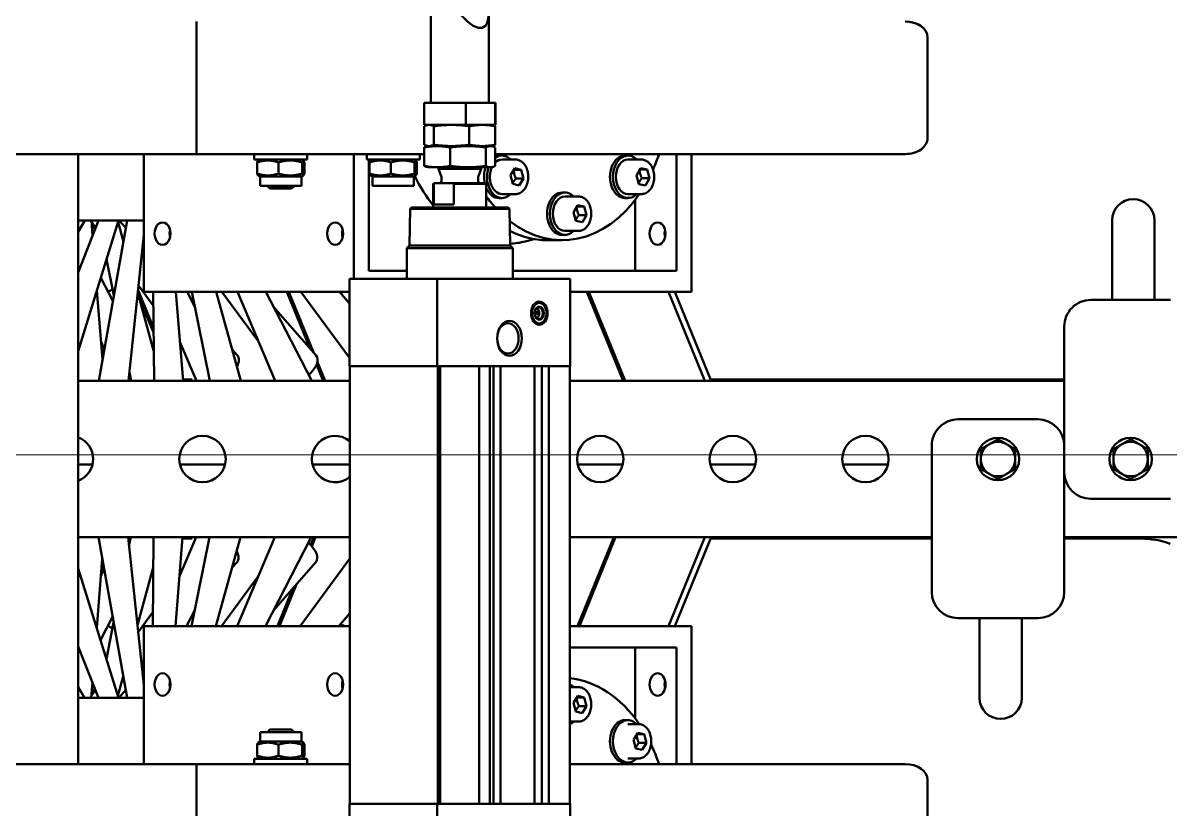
# Model space of a CAD drawing. Extents: x -3873 to 164127, y 7129 to 96529.
# Drawn here: x 46540.1 to 46972.7, y 64458.4 to 64754.8 of the extents above; entities that cross this region are included whole.
import ezdxf

# ---------------------------------------------------------------- set-up
doc = ezdxf.new("R2010")
doc.units = 0
doc.layers.add('LAYOUT Kromeka', color=1, linetype='CONTINUOUS', lineweight=5)
doc.layers.add('Visible (ISO)', color=7, linetype='CONTINUOUS', lineweight=50)

# ---------------------------------------------------------------- blocks, each defined once
blk = doc.blocks.new('KD45-Shackle washer')
at = {"layer": 'Visible (ISO)', "color": 0}
for p, q in [((6636.34, 5413), (6636.34, 5380)), ((6686.47, 5413), (6686.47, 5380)), ((6719.6, 5413), (6719.6, 5380)), ((6501.55, 5409), (6501.55, 5371)), ((6501.55, 5409), (6501.55, 5371)), ((6777.32, 5409), (6777.32, 5371)), ((6777.32, 5409), (6777.32, 5371)), ((6638.9, 5380), (6636.34, 5380)), ((6636.53, 5215), (6636.53, 5380)), ((6638.9, 5380), (6671.78, 5380)), ((6644.38, 5380), (6644.38, 5215)), ((6647.09, 5215), (6647.09, 5380)), ((6649.75, 5215), (6649.75, 5380)), ((6662.65, 5215), (6662.65, 5380)), ((6665.3, 5215), (6665.3, 5380)), ((6666.66, 5215), (6666.66, 5380)), ((6670.61, 5215), (6670.61, 5380)), ((6684.16, 5380), (6671.78, 5380)), ((6684.16, 5380), (6686.18, 5380)), ((6685.33, 5215), (6685.33, 5380)), ((6686.47, 5380), (6686.18, 5380)), ((6686.22, 5380), (6686.22, 5215)), ((6686.47, 5380), (6687.14, 5380)), ((6704.42, 5380), (6687.14, 5380)), ((6704.42, 5380), (6705.37, 5380)), ((6705.37, 5380), (6714.31, 5380)), ((6715.02, 5380), (6714.31, 5380)), ((6715.02, 5380), (6717.04, 5380)), ((6719.6, 5380), (6717.04, 5380)), ((6719.41, 5215), (6719.41, 5380)), ((6777.32, 5365), (6777.32, 5371)), ((6777.32, 5371), (6777.32, 5365)), ((6636.53, 5365), (6510.03, 5365)), ((6590.64, 5313), (6590.64, 5365)), ((6596.3, 5365), (6596.3, 5321)), ((6777.32, 5365), (6719.41, 5365)), ((6735.5, 5365), (6735.5, 5363)), ((6755.5, 5365), (6755.5, 5363)), ((6908.13, 5365), (6777.32, 5365)), ((6797.12, 5365), (6797.12, 5313)), ((6821.87, 5135), (6821.87, 5365)), ((6610.59, 5362.91), (6614.55, 5362.91)), ((6614.55, 5364.41), (6615.68, 5364.41)), ((6755.5, 5363), (6735.5, 5363)), ((6736.6, 5361.84), (6736.6, 5357.66)), ((6737.7, 5363), (6736.97, 5362.58)), ((6737.46, 5361.84), (6737.46, 5357.66)), ((6746.35, 5361.84), (6746.35, 5357.66)), ((6753.3, 5363), (6754.03, 5362.58)), ((6754.39, 5361.84), (6754.39, 5357.66)), ((6607.61, 5357.01), (6609.19, 5359.67)), ((6608.45, 5353.76), (6607.61, 5357.01)), ((6610.44, 5357.01), (6607.61, 5357.01)), ((6609.19, 5359.67), (6611.6, 5359.07)), ((6612.44, 5355.81), (6610.86, 5353.16)), ((6611.6, 5359.07), (6612.44, 5355.81)), ((6737.7, 5356.5), (6736.97, 5356.92)), ((6753.3, 5356.5), (6737.7, 5356.5)), ((6737.7, 5356.5), (6737.7, 5353)), ((6753.3, 5356.5), (6754.03, 5356.92)), ((6753.3, 5356.5), (6753.3, 5353)), ((6610.86, 5353.16), (6608.45, 5353.76)), ((6608.45, 5353.76), (6611.22, 5353.76)), ((6753.3, 5353), (6737.7, 5353)), ((6740.5, 5353), (6740.5, 5352.92)), ((6740.5, 5352.92), (6750.5, 5352.92)), ((6741.42, 5352), (6740.5, 5352.92)), ((6749.58, 5352), (6741.42, 5352)), ((6749.58, 5352), (6750.5, 5352.92)), ((6750.5, 5353), (6750.5, 5352.92)), ((6610.59, 5349.91), (6614.55, 5349.91)), ((6611.86, 5321), (6611.86, 5347.75)), ((6614.55, 5348.41), (6615.68, 5348.41)), ((6633.21, 5349), (6636.53, 5349)), ((6630.24, 5343.14), (6631.83, 5345.77)), ((6631.05, 5339.87), (6630.24, 5343.14)), ((6633.06, 5343.14), (6630.24, 5343.14)), ((6631.83, 5345.77), (6634.24, 5345.13)), ((6634.24, 5345.13), (6635.05, 5341.86)), ((6466, 5340), (6466, 5320)), ((6482, 5320), (6482, 5340)), ((6633.46, 5339.23), (6631.05, 5339.87)), ((6631.05, 5339.87), (6633.84, 5339.87)), ((6635.05, 5341.86), (6633.46, 5339.23)), ((6821.87, 5340), (6797.12, 5340)), ((6803.45, 5340), (6814.28, 5279.5)), ((6806.57, 5340), (6803.98, 5337.03)), ((6806.93, 5339.33), (6804.89, 5331.95)), ((6806.72, 5340), (6821.87, 5291.2)), ((6814.25, 5340), (6821.87, 5320.63)), ((6816.94, 5339.3), (6815.37, 5337.16)), ((6817, 5340), (6816.54, 5334.19)), ((6819.54, 5340), (6821.87, 5335.91)), ((6633.21, 5336), (6636.53, 5336)), ((6797.12, 5335.29), (6803.09, 5279.5)), ((6816.81, 5337.66), (6815.56, 5336.69)), ((6797.92, 5327.76), (6797.12, 5325.85)), ((6811.27, 5325.36), (6808.53, 5311.65)), ((6466, 5310), (6466, 5320)), ((6482, 5310), (6482, 5320)), ((6596.3, 5321), (6636.53, 5321)), ((6813.45, 5318.34), (6808.9, 5309.54)), ((6596.84, 5313), (6583.16, 5279.5)), ((6585.61, 5279.5), (6599.29, 5313)), ((6636.53, 5313), (6590.64, 5313)), ((6619.2, 5279.5), (6632.88, 5313)), ((6633.58, 5313), (6619.91, 5279.5)), ((6738.19, 5313), (6719.41, 5287.49)), ((6723.64, 5313), (6719.41, 5308.15)), ((6797.12, 5313), (6719.41, 5313)), ((6751.29, 5313), (6733.98, 5279.5)), ((6739.55, 5297.18), (6746.01, 5313)), ((6746.72, 5313), (6740.88, 5298.7)), ((6761.97, 5313), (6747.77, 5279.5)), ((6767.89, 5313), (6753.93, 5294.03)), ((6769.97, 5313), (6760.72, 5279.5)), ((6779.1, 5313), (6772.39, 5279.5)), ((6780.99, 5313), (6777.9, 5307.02)), ((6785.16, 5313), (6782.5, 5279.5)), ((6793.76, 5313), (6793.45, 5279.5)), ((6799.55, 5312.57), (6793.56, 5290.85)), ((6799.26, 5315.27), (6793.71, 5307.74)), ((6814.91, 5313.64), (6812.84, 5287.56)), ((6460, 5310), (6490, 5310)), ((6748.31, 5307.22), (6732.26, 5288.82)), ((6778.01, 5307.22), (6777.92, 5307.12)), ((6450, 5245), (6450, 5300)), ((6500, 5300), (6500, 5245)), ((6763.91, 5291.05), (6761.96, 5288.82)), ((6783.66, 5294.11), (6777.46, 5279.5)), ((6783.66, 5294.07), (6783.63, 5294.03)), ((6793.61, 5291.05), (6793.56, 5290.99)), ((6813.36, 5294.11), (6812.17, 5291.3)), ((6813.36, 5294.07), (6813.32, 5294.03)), ((6732.34, 5279.5), (6733.73, 5282.92)), ((6734.22, 5282.39), (6733.04, 5279.5)), ((6802.74, 5282.75), (6802.09, 5279.5)), ((6450, 5279.5), (5925, 5279.5)), ((6450, 5280), (6421.05, 5280)), ((6583.37, 5280), (6500, 5280)), ((6636.53, 5279.5), (6500, 5279.5)), ((6821.87, 5279.5), (6719.41, 5279.5)), ((6782.54, 5280), (6778.97, 5280)), ((6440, 5265), (6410, 5265)), ((6450, 5200), (6450, 5255)), ((6533.52, 5251.99), (6516.48, 5251.99)), ((6583.52, 5251.99), (6566.48, 5251.99)), ((6633.52, 5251.99), (6616.48, 5251.99)), ((6733.52, 5251.99), (6719.41, 5251.99)), ((6783.52, 5251.99), (6766.48, 5251.99)), ((6821.87, 5251.99), (6816.48, 5251.99)), ((6490, 5235), (6460, 5235)), ((6636.53, 5220.5), (6450, 5220.5)), ((6583.37, 5220), (6450, 5220)), ((6583.16, 5220.5), (6596.84, 5187)), ((6585.61, 5220.5), (6599.29, 5187)), ((6629.34, 5187), (6615.66, 5220.5)), ((6616.37, 5220.5), (6630.05, 5187)), ((6821.87, 5220.5), (6719.41, 5220.5)), ((6731.69, 5213.42), (6728.8, 5220.5)), ((6729.51, 5220.5), (6732.01, 5214.38)), ((6751.14, 5187), (6733.76, 5220.5)), ((6761.83, 5187), (6747.57, 5220.5)), ((6769.85, 5187), (6760.56, 5220.5)), ((6778.99, 5187), (6772.23, 5220.5)), ((6783.54, 5205.76), (6777.27, 5220.5)), ((6782.39, 5220), (6778.97, 5220)), ((6785.06, 5187), (6782.35, 5220.5)), ((6793.66, 5187), (6793.3, 5220.5)), ((6797.12, 5165.4), (6802.94, 5220.5)), ((6802.59, 5217.22), (6801.93, 5220.5)), ((6803.38, 5160), (6814.13, 5220.5)), ((6636.34, 5215), (6638.9, 5215)), ((6636.34, 5215), (6636.34, 5182)), ((6671.78, 5215), (6638.9, 5215)), ((6671.78, 5215), (6684.16, 5215)), ((6686.18, 5215), (6684.16, 5215)), ((6686.18, 5215), (6686.47, 5215)), ((6686.47, 5215), (6686.47, 5182)), ((6687.14, 5215), (6686.47, 5215)), ((6687.14, 5215), (6704.42, 5215)), ((6705.37, 5215), (6704.42, 5215)), ((6714.31, 5215), (6705.37, 5215)), ((6714.31, 5215), (6715.02, 5215)), ((6717.04, 5215), (6715.02, 5215)), ((6717.04, 5215), (6719.6, 5215)), ((6719.6, 5215), (6719.6, 5182)), ((6737.98, 5187), (6719.6, 5211.87)), ((6748.3, 5192.47), (6732.13, 5210.95)), ((6742.48, 5187), (6733.19, 5209.74)), ((6763.85, 5208.65), (6761.83, 5210.95)), ((6799.44, 5187.39), (6793.43, 5209.07)), ((6793.54, 5208.65), (6793.43, 5208.78)), ((6806.64, 5160), (6821.87, 5209.3)), ((6814.8, 5186.41), (6812.7, 5212.47)), ((6734.52, 5208.22), (6743.18, 5187)), ((6767.68, 5187), (6753.88, 5205.67)), ((6813.24, 5205.76), (6812.02, 5208.63)), ((6793.5, 5202.32), (6799.12, 5188.55)), ((6799.33, 5186.31), (6793.52, 5200.54)), ((6646.42, 5198.14), (6646.54, 5198.27)), ((6648.17, 5199), (6649.28, 5199)), ((6646.42, 5191.86), (6646.54, 5191.73)), ((6648.07, 5195.4), (6649.73, 5195.4)), ((6649.73, 5194.6), (6648.07, 5194.6)), ((6648.55, 5195.4), (6648.55, 5194.6)), ((6780.83, 5187), (6777.81, 5192.83)), ((6778, 5192.47), (6777.85, 5192.64)), ((6799.15, 5184.6), (6793.61, 5192.1)), ((6410, 5190), (6440, 5190)), ((6416, 5190), (6416, 5180)), ((6432, 5190), (6432, 5180)), ((6648.17, 5191), (6649.28, 5191)), ((6723.39, 5187), (6719.6, 5191.33)), ((6811.17, 5174.66), (6808.41, 5188.34)), ((6813.32, 5181.62), (6808.78, 5190.38)), ((6590.64, 5187), (6590.64, 5135)), ((6636.34, 5187), (6590.64, 5187)), ((6719.6, 5187), (6797.12, 5187)), ((6797.12, 5135), (6797.12, 5187)), ((6416, 5180), (6416, 5160)), ((6432, 5160), (6432, 5180)), ((6596.3, 5135), (6596.3, 5179)), ((6596.3, 5179), (6657.97, 5179)), ((6611.86, 5179), (6611.86, 5152.25)), ((6638.9, 5182), (6636.34, 5182)), ((6638.9, 5182), (6671.78, 5182)), ((6657.97, 5170.5), (6657.97, 5182)), ((6684.16, 5182), (6671.78, 5182)), ((6684.16, 5182), (6686.18, 5182)), ((6686.47, 5182), (6686.18, 5182)), ((6686.47, 5182), (6687.14, 5182)), ((6704.42, 5182), (6687.14, 5182)), ((6697.97, 5170.5), (6697.97, 5182)), ((6697.97, 5179), (6712.26, 5179)), ((6704.42, 5182), (6705.37, 5182)), ((6705.37, 5182), (6714.31, 5182)), ((6712.26, 5179), (6712.26, 5137)), ((6715.02, 5182), (6714.31, 5182)), ((6715.02, 5182), (6717.04, 5182)), ((6719.6, 5182), (6717.04, 5182)), ((6717.92, 5135), (6717.92, 5182)), ((6814.17, 5160), (6821.87, 5179.68)), ((6697.97, 5170.5), (6657.97, 5170.5)), ((6658.99, 5169.48), (6657.97, 5170.5)), ((6696.95, 5169.48), (6697.97, 5170.5)), ((6797.83, 5172.19), (6797.12, 5173.88)), ((6638.3, 5165.5), (6639.43, 5165.5)), ((6639.43, 5167.5), (6645.09, 5167.5)), ((6649.9, 5167.1), (6653.3, 5167.96)), ((6696.95, 5169.48), (6658.99, 5169.48)), ((6659.23, 5155.7), (6658.99, 5169.48)), ((6696.71, 5155.7), (6696.95, 5169.48)), ((6806.85, 5160.68), (6804.81, 5168.04)), ((6816.93, 5160), (6816.46, 5165.85)), ((6633.21, 5164), (6638.3, 5164)), ((6806.4, 5160), (6803.89, 5162.87)), ((6816.88, 5160.59), (6815.26, 5162.79)), ((6816.76, 5162.15), (6815.42, 5163.19)), ((6819.43, 5160), (6821.87, 5164.29)), ((6630.22, 5158.02), (6631.75, 5160.72)), ((6631.12, 5154.79), (6630.22, 5158.02)), ((6633.05, 5158.02), (6630.22, 5158.02)), ((6631.75, 5160.72), (6634.17, 5160.21)), ((6635.07, 5156.98), (6633.54, 5154.28)), ((6634.17, 5160.21), (6635.07, 5156.98)), ((6797.12, 5160), (6821.87, 5160)), ((6633.54, 5154.28), (6631.12, 5154.79)), ((6631.12, 5154.79), (6633.83, 5154.79)), ((6696.71, 5155.7), (6659.23, 5155.7)), ((6659.73, 5155.2), (6659.23, 5155.7)), ((6696.21, 5155.2), (6659.73, 5155.2)), ((6667.97, 5146.28), (6667.97, 5155.2)), ((6687.71, 5154), (6680.26, 5154)), ((6680.26, 5146.28), (6680.26, 5154)), ((6687.71, 5154), (6687.71, 5146.28)), ((6687.97, 5146.28), (6687.97, 5155.2)), ((6696.21, 5155.2), (6696.71, 5155.7)), ((6609.46, 5150.09), (6614.55, 5150.09)), ((6614.55, 5151.59), (6615.68, 5151.59)), ((6633.21, 5151), (6638.3, 5151)), ((6638.3, 5149.5), (6639.43, 5149.5)), ((6656.96, 5150.09), (6662.05, 5150.09)), ((6662.05, 5151.59), (6663.18, 5151.59)), ((6606.47, 5144.1), (6608, 5146.81)), ((6607.37, 5140.88), (6606.47, 5144.1)), ((6609.3, 5144.1), (6606.47, 5144.1)), ((6608, 5146.81), (6610.42, 5146.3)), ((6610.42, 5146.3), (6611.32, 5143.07)), ((6653.99, 5144.27), (6655.61, 5146.87)), ((6654.78, 5140.99), (6653.99, 5144.27)), ((6653.99, 5144.27), (6656.82, 5144.27)), ((6655.61, 5146.87), (6658.01, 5146.19)), ((6658.01, 5146.19), (6658.8, 5142.91)), ((6680.26, 5146.28), (6667.97, 5146.28)), ((6668.25, 5146), (6667.97, 5146.28)), ((6680.65, 5146), (6668.25, 5146)), ((6671.02, 5143.53), (6671.02, 5145.25)), ((6687.31, 5146), (6680.65, 5146)), ((6684.92, 5143.53), (6684.92, 5145.25)), ((6687.69, 5146), (6687.31, 5146)), ((6687.69, 5146), (6687.97, 5146.28)), ((6687.97, 5146.28), (6687.71, 5146.28)), ((6695.27, 5147), (6710.87, 5147)), ((6695.27, 5143.5), (6695.27, 5147)), ((6710.87, 5143.5), (6710.87, 5147)), ((6737.7, 5147), (6753.3, 5147)), ((6737.7, 5143.5), (6737.7, 5147)), ((6741.42, 5148), (6740.5, 5147.08)), ((6750.5, 5147.08), (6740.5, 5147.08)), ((6740.5, 5147), (6740.5, 5147.08)), ((6741.42, 5148), (6749.58, 5148)), ((6749.58, 5148), (6750.5, 5147.08)), ((6750.5, 5147), (6750.5, 5147.08)), ((6753.3, 5143.5), (6753.3, 5147)), ((6609.79, 5140.36), (6607.37, 5140.88)), ((6607.37, 5140.88), (6610.08, 5140.88)), ((6611.32, 5143.07), (6609.79, 5140.36)), ((6657.18, 5140.31), (6654.78, 5140.99)), ((6657.6, 5140.99), (6654.78, 5140.99)), ((6658.8, 5142.91), (6657.18, 5140.31)), ((6666.02, 5140), (6665.55, 5139.87)), ((6666.02, 5140), (6689.92, 5140)), ((6670.97, 5143.28), (6669.97, 5140.52)), ((6685.97, 5140.52), (6669.97, 5140.52)), ((6669.97, 5140), (6669.97, 5140.52)), ((6684.97, 5143.28), (6685.97, 5140.52)), ((6685.97, 5140), (6685.97, 5140.52)), ((6689.92, 5140), (6690.39, 5139.87)), ((6694.18, 5138.16), (6694.18, 5142.34)), ((6695.27, 5143.5), (6694.54, 5143.08)), ((6695.03, 5138.16), (6695.03, 5142.34)), ((6695.27, 5143.5), (6710.87, 5143.5)), ((6703.93, 5138.16), (6703.93, 5142.34)), ((6710.87, 5143.5), (6711.6, 5143.08)), ((6711.97, 5138.16), (6711.97, 5142.34)), ((6736.6, 5138.16), (6736.6, 5142.34)), ((6737.7, 5143.5), (6736.97, 5143.08)), ((6737.46, 5138.16), (6737.46, 5142.34)), ((6737.7, 5143.5), (6753.3, 5143.5)), ((6746.35, 5138.16), (6746.35, 5142.34)), ((6753.3, 5143.5), (6754.03, 5143.08)), ((6754.39, 5138.16), (6754.39, 5142.34)), ((6609.46, 5137.09), (6614.55, 5137.09)), ((6614.55, 5135.59), (6615.68, 5135.59)), ((6656.96, 5137.09), (6662.05, 5137.09)), ((6662.05, 5135.59), (6663.18, 5135.59)), ((6664.59, 5139.49), (6664.59, 5132.51)), ((6668.17, 5139.49), (6668.17, 5132.51)), ((6681.56, 5139.49), (6681.56, 5132.51)), ((6691.35, 5139.49), (6691.35, 5132.51)), ((6693.07, 5137), (6713.07, 5137)), ((6693.07, 5135), (6693.07, 5137)), ((6695.27, 5137), (6694.54, 5137.42)), ((6710.87, 5137), (6711.6, 5137.42)), ((6713.07, 5135), (6713.07, 5137)), ((6735.5, 5137), (6755.5, 5137)), ((6735.5, 5135), (6735.5, 5137)), ((6737.7, 5137), (6736.97, 5137.42)), ((6753.3, 5137), (6754.03, 5137.42)), ((6755.5, 5135), (6755.5, 5137)), ((6664.59, 5135), (6510.03, 5135)), ((6664.59, 5124.51), (6664.59, 5131.49)), ((6666.02, 5132), (6665.55, 5132.13)), ((6666.02, 5132), (6665.55, 5131.87)), ((6666.02, 5132), (6689.92, 5132)), ((6666.02, 5132), (6689.92, 5132)), ((6674.38, 5131.49), (6674.38, 5124.51)), ((6687.77, 5131.49), (6687.77, 5124.51)), ((6689.92, 5132), (6690.39, 5132.13)), ((6689.92, 5132), (6690.39, 5131.87)), ((6777.32, 5135), (6691.35, 5135)), ((6691.35, 5131.49), (6691.35, 5124.51)), ((6777.32, 5129), (6777.32, 5135)), ((6908.13, 5135), (6777.32, 5135)), ((6777.32, 5135), (6777.32, 5129)), ((6501.55, 5129), (6501.55, 5091)), ((6501.55, 5129), (6501.55, 5091)), ((6777.32, 5129), (6777.32, 5091)), ((6777.32, 5129), (6777.32, 5091)), ((6664.47, 5124), (6664.66, 5124)), ((6664.47, 5124), (6664.47, 5115.74)), ((6664.66, 5124), (6666.89, 5124)), ((6664.66, 5115.74), (6664.66, 5124)), ((6666.02, 5124), (6665.55, 5124.13)), ((6666.89, 5124), (6673.49, 5124)), ((6673.49, 5124), (6675.73, 5124)), ((6675.73, 5124), (6675.73, 5115.74)), ((6675.73, 5124), (6691.47, 5124)), ((6689.92, 5124), (6690.39, 5124.13)), ((6691.47, 5124), (6691.47, 5115.74)), ((6664.47, 5115.74), (6664.66, 5115.74)), ((6675.73, 5115.74), (6664.66, 5115.74)), ((6667.06, 5115.74), (6667.06, 5081.94)), ((6675.73, 5115.74), (6691.47, 5115.74)), ((6688.88, 5115.74), (6688.88, 5081.94)), ((6777.32, 5085), (6777.32, 5091)), ((6777.32, 5091), (6777.32, 5085))]:
    blk.add_line(p, q, dxfattribs=at)
for centre, radius in [((6425, 5250), 8), ((6475, 5250), 8), ((6525, 5250), 8.75), ((6575, 5250), 8.75), ((6625, 5250), 8.75), ((6775, 5250), 8.75)]:
    blk.add_circle(centre, radius, dxfattribs=at)
for centre, radius, start, end in [((6474, 5340), 8, 0, 180), ((6460, 5300), 10, 90, 180), ((6490, 5300), 10, 0, 90), ((6421.05, 5312), 32, 250, 270), ((6440, 5255), 10, 0, 90), ((6425, 5250), 6.5, 60, 120), ((6475, 5250), 6.5, 60, 120), ((6725, 5250), 8.75, 230.315, 129.685), ((6825, 5250), 8.75, 110.9429, 249.0571), ((6425, 5250), 6.5, 120, 180), ((6425, 5250), 6.5, 0, 60), ((6475, 5250), 6.5, 120, 180), ((6475, 5250), 6.5, 0, 60), ((6425, 5250), 6.5, 180, 240), ((6425, 5250), 6.5, 300, 0), ((6475, 5250), 6.5, 180, 240), ((6475, 5250), 6.5, 300, 0), ((6425, 5250), 6.5, 240, 300), ((6460, 5245), 10, 180, 270), ((6475, 5250), 6.5, 240, 300), ((6490, 5245), 10, 270, 0), ((6440, 5200), 10, 270, 0), ((6424, 5160), 8, 180, 0), ((6670.27, 5145.25), 0.75, 0, 90), ((6685.67, 5145.25), 0.75, 90, 180), ((6670.27, 5143.53), 0.75, 340, 0), ((6685.67, 5143.53), 0.75, 180, 200)]:
    blk.add_arc(centre, radius, start, end, dxfattribs=at)
for centre, major_axis, ratio, start_param, end_param in [((6510.03, 5371), (8.49, 0), 0.707107, 3.141593, 4.712389), ((6510.03, 5371), (8.49, 0), 0.707107, 3.141593, 4.712389), ((6639.43, 5390), (0, -57.5), 0.707107, 5.162186, 5.31091), ((6614.55, 5356.41), (0, -8), 0.707107, 5.660817, 10.047146), ((6615.68, 5356.41), (0, -8), 0.707107, 0, 3.141593), ((6639.43, 5390), (0, -57.5), 0.707107, 5.483505, 6.211669), ((6638.3, 5342.5), (0, 8), 0.707107, 0.318967, 0.622368), ((6603.37, 5335), (0, -4.25), 0.707107, 3.141593, 6.283185), ((6603.37, 5335), (0, 4.25), 0.707107, 3.141593, 6.283185), ((6724.99, 5335), (0, 4.25), 0.707107, 0, 3.141593), ((6724.99, 5335), (0, -4.25), 0.707107, 0, 3.141593), ((6790.05, 5335), (0, 4.25), 0.707107, 0, 3.141593), ((6790.05, 5335), (0, -4.25), 0.707107, 0, 3.141593), ((6597.71, 5335), (0, -4.25), 0.707107, 1.226095, 1.915498), ((6638.3, 5342.5), (0, -8), 0.707107, 5.660817, 5.964219), ((6719.34, 5335), (0, 4.25), 0.707107, 4.367688, 5.05709), ((6784.39, 5335), (0, 4.25), 0.707107, 4.367688, 5.05709), ((6721.35, 5318.88), (-4.13, 5.88), 0.633262, 2.306249, 2.639572), ((6751.05, 5318.88), (-4.13, 5.88), 0.633262, 2.306249, 2.339641), ((6780.75, 5318.88), (-4.13, 5.88), 0.633262, 2.306249, 2.339641), ((6810.45, 5318.88), (-4.13, 5.88), 0.633262, 2.0363, 2.339641), ((6737.82, 5284.26), (-5.61, 4.49), 0.530257, 6.261343, 7.7871), ((6767.52, 5284.26), (-5.61, 4.49), 0.530257, 6.261343, 7.183441), ((6737.68, 5215.52), (-5.6, -4.5), 0.531129, 4.773419, 6.305077), ((6767.38, 5215.52), (-5.6, -4.5), 0.531129, 5.372543, 6.305077), ((6648.2, 5195), (0, -4.4), 0.707107, 3.17569, 6.249088), ((6648.17, 5195), (0, 4), 0.707107, 2.526113, 6.898665), ((6649.61, 5195), (0, 2.23), 0.707107, 0.472537, 2.669055), ((6649.26, 5195), (0, 1.73), 0.707107, 0.068074, 1.337402), ((6649.26, 5195), (0, -1.73), 0.707107, 4.945783, 6.215111), ((6721.26, 5180.85), (4.12, 5.89), 0.633848, 0.487818, 0.718162), ((6810.36, 5180.85), (4.12, 5.89), 0.633848, 0.788532, 1.096715), ((6639.43, 5110), (0, 57.5), 0.707107, 5.776931, 7.082532), ((6603.37, 5165), (0, 4.25), 0.707107, 0, 3.141593), ((6597.71, 5165), (0, -4.25), 0.707107, 1.226095, 1.915498), ((6603.37, 5165), (0, -4.25), 0.707107, 0, 3.141593), ((6638.3, 5157.5), (0, -8), 0.707107, 5.660817, 10.047146), ((6639.43, 5157.5), (0, -8), 0.707107, 0, 3.141593), ((6645.09, 5110), (0, 57.5), 0.707107, 5.931813, 6.283185), ((6660.65, 5110), (0, 58.88), 0.707107, 0.039564, 0.177254), ((6724.99, 5165), (0, 4.25), 0.707107, 0, 3.141593), ((6719.34, 5165), (0, 4.25), 0.707107, 4.367688, 5.05709), ((6724.99, 5165), (0, -4.25), 0.707107, 0, 3.141593), ((6790.05, 5165), (0, 4.25), 0.707107, 0, 3.141593), ((6784.39, 5165), (0, 4.25), 0.707107, 4.367688, 5.05709), ((6790.05, 5165), (0, -4.25), 0.707107, 0, 3.141593), ((6638.3, 5157.5), (0, 6.5), 0.707107, 3.141593, 6.283185), ((6639.43, 5110), (0, 57.5), 0.707107, 5.505158, 5.616842), ((6660.65, 5110), (0, 58.88), 0.707107, 5.314024, 5.567287), ((6614.55, 5143.59), (0, -8), 0.707107, 5.660817, 10.047146), ((6614.55, 5143.59), (0, 6.5), 0.707107, 3.141593, 6.283185), ((6615.68, 5143.59), (0, -8), 0.707107, 0, 3.141593), ((6662.05, 5143.59), (0, 8), 0.707107, 4.247362, 6.905554), ((6662.05, 5143.59), (0, 6.5), 0.707107, 4.119992, 6.283185), ((6663.18, 5143.59), (0, 8), 0.707107, 5.27421, 6.283185), ((6663.18, 5143.59), (0, 8), 0.707107, 4.247362, 5.018711), ((6639.43, 5110), (0, -57.5), 0.707107, 4.147315, 4.262592), ((6662.05, 5143.59), (0, -8), 0.707107, 5.660817, 6.747744), ((6662.05, 5143.59), (0, -6.5), 0.707107, 0, 0.584064), ((6663.18, 5143.59), (0, -8), 0.707107, 0, 0.250644), ((6510.03, 5129), (8.49, 0), 0.707107, 1.570796, 3.141593), ((6510.03, 5129), (8.49, 0), 0.707107, 1.570796, 3.141593), ((6510.03, 5091), (8.49, 0), 0.707107, 3.141593, 4.712389), ((6510.03, 5091), (8.49, 0), 0.707107, 3.141593, 4.712389), ((6677.97, 5068.58), (8.85, -18.65), 0.341999, 2.168057, 3.793378)]:
    blk.add_ellipse(centre, major_axis=major_axis, ratio=ratio, start_param=start_param, end_param=end_param, dxfattribs=at)
for centre, major_axis in [((6659.23, 5204.5), (0, -6.58)), ((6659.84, 5204.5), (0, -5.72)), ((6647.99, 5195), (0, -4.4)), ((6647.99, 5195), (0, -3.85)), ((6647.99, 5195), (0, -2.5)), ((6648.18, 5195), (0, -2.23))]:
    blk.add_ellipse(centre, major_axis=major_axis, ratio=0.707107, dxfattribs=at)
for points, knots in [([(6610.59, 5349.91), (6610.1, 5349.91), (6609.6, 5350.01), (6608.66, 5350.41), (6608.21, 5350.71), (6607.39, 5351.48), (6607.02, 5351.97), (6606.4, 5353.08), (6606.16, 5353.71), (6605.84, 5355.04), (6605.76, 5355.73), (6605.76, 5357.13), (6605.85, 5357.83), (6606.18, 5359.16), (6606.42, 5359.79), (6607.06, 5360.92), (6607.45, 5361.42), (6608.33, 5362.21), (6608.82, 5362.51), (6609.75, 5362.84), (6610.17, 5362.91), (6610.59, 5362.91)], [0.872663, 0.872663, 0.872663, 0.872663, 1.159744, 1.159744, 1.458763, 1.458763, 1.77953, 1.77953, 2.112111, 2.112111, 2.446914, 2.446914, 2.781668, 2.781668, 3.116465, 3.116465, 3.448889, 3.448889, 3.768383, 3.768383, 4.014255, 4.014255, 4.014255, 4.014255]), ([(6633.21, 5336), (6632.72, 5336), (6632.22, 5336.1), (6631.28, 5336.5), (6630.83, 5336.79), (6630.01, 5337.57), (6629.64, 5338.05), (6629.02, 5339.17), (6628.78, 5339.79), (6628.46, 5341.12), (6628.38, 5341.82), (6628.38, 5343.22), (6628.47, 5343.92), (6628.8, 5345.25), (6629.04, 5345.88), (6629.68, 5347.01), (6630.07, 5347.51), (6630.95, 5348.3), (6631.44, 5348.6), (6632.36, 5348.93), (6632.79, 5349), (6633.21, 5349)], [0.862598, 0.862598, 0.862598, 0.862598, 1.149679, 1.149679, 1.448699, 1.448699, 1.769465, 1.769465, 2.102046, 2.102046, 2.436849, 2.436849, 2.771603, 2.771603, 3.106401, 3.106401, 3.438824, 3.438824, 3.758318, 3.758318, 4.004191, 4.004191, 4.004191, 4.004191]), ([(6633.21, 5151), (6632.72, 5151), (6632.22, 5151.1), (6631.28, 5151.5), (6630.83, 5151.79), (6630.01, 5152.57), (6629.64, 5153.05), (6629.02, 5154.17), (6628.78, 5154.79), (6628.46, 5156.12), (6628.38, 5156.82), (6628.38, 5158.22), (6628.47, 5158.92), (6628.8, 5160.25), (6629.04, 5160.88), (6629.68, 5162.01), (6630.07, 5162.51), (6630.95, 5163.3), (6631.44, 5163.6), (6632.36, 5163.93), (6632.79, 5164), (6633.21, 5164)], [0.897914, 0.897914, 0.897914, 0.897914, 1.184995, 1.184995, 1.484014, 1.484014, 1.804781, 1.804781, 2.137362, 2.137362, 2.472165, 2.472165, 2.806919, 2.806919, 3.141716, 3.141716, 3.47414, 3.47414, 3.793634, 3.793634, 4.039506, 4.039506, 4.039506, 4.039506]), ([(6609.46, 5137.09), (6608.97, 5137.09), (6608.47, 5137.19), (6607.53, 5137.58), (6607.08, 5137.88), (6606.26, 5138.66), (6605.89, 5139.14), (6605.27, 5140.25), (6605.03, 5140.88), (6604.71, 5142.21), (6604.63, 5142.91), (6604.63, 5144.31), (6604.72, 5145.01), (6605.05, 5146.34), (6605.29, 5146.97), (6605.93, 5148.1), (6606.32, 5148.59), (6607.2, 5149.38), (6607.69, 5149.68), (6608.61, 5150.01), (6609.04, 5150.09), (6609.46, 5150.09)], [0.897914, 0.897914, 0.897914, 0.897914, 1.184995, 1.184995, 1.484014, 1.484014, 1.804781, 1.804781, 2.137362, 2.137362, 2.472165, 2.472165, 2.806919, 2.806919, 3.141716, 3.141716, 3.47414, 3.47414, 3.793634, 3.793634, 4.039506, 4.039506, 4.039506, 4.039506]), ([(6656.96, 5137.09), (6656.47, 5137.09), (6655.97, 5137.19), (6655.03, 5137.58), (6654.58, 5137.88), (6653.76, 5138.66), (6653.39, 5139.14), (6652.77, 5140.25), (6652.53, 5140.88), (6652.21, 5142.21), (6652.13, 5142.91), (6652.13, 5144.31), (6652.22, 5145.01), (6652.55, 5146.34), (6652.79, 5146.97), (6653.43, 5148.1), (6653.82, 5148.59), (6654.7, 5149.38), (6655.19, 5149.68), (6656.11, 5150.01), (6656.54, 5150.09), (6656.96, 5150.09)], [6.085605, 6.085605, 6.085605, 6.085605, 6.372687, 6.372687, 6.671706, 6.671706, 6.992472, 6.992472, 7.325054, 7.325054, 7.659857, 7.659857, 7.994611, 7.994611, 8.329408, 8.329408, 8.661832, 8.661832, 8.981326, 8.981326, 9.227198, 9.227198, 9.227198, 9.227198])]:
    blk.add_open_spline(points, degree=3, knots=knots, dxfattribs=at)
for points, weights in [([(6737.46, 5361.84), (6737.03, 5363.25), (6736.6, 5361.84)], [1, 1.15470053838, 1]), ([(6746.35, 5361.84), (6741.91, 5363.25), (6737.46, 5361.84)], [1, 1.15470053838, 1]), ([(6754.39, 5361.84), (6750.37, 5363.25), (6746.35, 5361.84)], [1, 1.15470053838, 1]), ([(6754.03, 5362.58), (6754.2, 5362.48), (6754.39, 5361.84)], [1.07529654014, 1.06474644062, 1]), ([(6611.67, 5358.8), (6611.26, 5357.96), (6610.44, 5357.01)], [1.06669340535, 1.10606109096, 1]), ([(6610.44, 5357.01), (6611.2, 5355.42), (6611.28, 5353.85)], [1, 1.15083872146, 1.00753082739]), ([(6736.6, 5357.66), (6737.03, 5356.25), (6737.46, 5357.66)], [1, 1.15470053838, 1]), ([(6737.46, 5357.66), (6741.91, 5356.25), (6746.35, 5357.66)], [1, 1.15470053838, 1]), ([(6746.35, 5357.66), (6750.37, 5356.25), (6754.39, 5357.66)], [1, 1.15470053838, 1]), ([(6754.39, 5357.66), (6754.2, 5357.02), (6754.03, 5356.92)], [1, 1.06474644062, 1.07529654014]), ([(6634.3, 5344.89), (6633.88, 5344.07), (6633.06, 5343.14)], [1.06733914842, 1.10517764576, 1]), ([(6633.06, 5343.14), (6633.82, 5341.52), (6633.88, 5339.92)], [1, 1.15241497654, 1.00450358942]), ([(6421.75, 5255.63), (6423.26, 5256.5), (6425, 5257.51)], [1, 1.0379548493, 1]), ([(6425, 5257.51), (6426.74, 5256.5), (6428.25, 5255.63)], [1, 1.0379548493, 1]), ([(6471.75, 5255.63), (6473.26, 5256.5), (6475, 5257.51)], [1, 1.0379548493, 1]), ([(6475, 5257.51), (6476.74, 5256.5), (6478.25, 5255.63)], [1, 1.0379548493, 1]), ([(6418.5, 5253.75), (6420.24, 5254.76), (6421.75, 5255.63)], [1, 1.0379548493, 1]), ([(6418.5, 5250), (6418.5, 5251.74), (6418.5, 5253.75)], [1, 1.0379548493, 1]), ([(6428.25, 5255.63), (6429.76, 5254.76), (6431.5, 5253.75)], [1, 1.0379548493, 1]), ([(6431.5, 5253.75), (6431.5, 5251.74), (6431.5, 5250)], [1, 1.0379548493, 1]), ([(6468.5, 5253.75), (6470.24, 5254.76), (6471.75, 5255.63)], [1, 1.0379548493, 1]), ([(6468.5, 5250), (6468.5, 5251.74), (6468.5, 5253.75)], [1, 1.0379548493, 1]), ([(6478.25, 5255.63), (6479.76, 5254.76), (6481.5, 5253.75)], [1, 1.0379548493, 1]), ([(6481.5, 5253.75), (6481.5, 5251.74), (6481.5, 5250)], [1, 1.0379548493, 1]), ([(6418.5, 5246.25), (6418.5, 5248.26), (6418.5, 5250)], [1, 1.0379548493, 1]), ([(6431.5, 5250), (6431.5, 5248.26), (6431.5, 5246.25)], [1, 1.0379548493, 1]), ([(6468.5, 5246.25), (6468.5, 5248.26), (6468.5, 5250)], [1, 1.0379548493, 1]), ([(6481.5, 5250), (6481.5, 5248.26), (6481.5, 5246.25)], [1, 1.0379548493, 1]), ([(6421.75, 5244.37), (6420.24, 5245.24), (6418.5, 5246.25)], [1, 1.0379548493, 1]), ([(6425, 5242.49), (6423.26, 5243.5), (6421.75, 5244.37)], [1, 1.0379548493, 1]), ([(6428.25, 5244.37), (6426.74, 5243.5), (6425, 5242.49)], [1, 1.0379548493, 1]), ([(6431.5, 5246.25), (6429.76, 5245.24), (6428.25, 5244.37)], [1, 1.0379548493, 1]), ([(6471.75, 5244.37), (6470.24, 5245.24), (6468.5, 5246.25)], [1, 1.0379548493, 1]), ([(6475, 5242.49), (6473.26, 5243.5), (6471.75, 5244.37)], [1, 1.0379548493, 1]), ([(6478.25, 5244.37), (6476.74, 5243.5), (6475, 5242.49)], [1, 1.0379548493, 1]), ([(6481.5, 5246.25), (6479.76, 5245.24), (6478.25, 5244.37)], [1, 1.0379548493, 1]), ([(6648.07, 5194.6), (6648.01, 5195), (6648.07, 5195.4)], [1.04700758185, 1.06774241815, 1.04700758185]), ([(6648.07, 5195.4), (6648.07, 5195.4), (6648.07, 5195.4)], [1.00382940248, 1.00548421496, 1]), ([(6648.07, 5194.6), (6648.07, 5194.6), (6648.07, 5194.6)], [1, 1.00548421496, 1.00382940248]), ([(6634.26, 5159.88), (6633.87, 5159), (6633.05, 5158.02)], [1.06489273696, 1.10839207119, 1]), ([(6633.05, 5158.02), (6633.82, 5156.47), (6633.93, 5154.97)], [1, 1.1469147048, 1.01478796977]), ([(6610.51, 5145.97), (6610.12, 5145.09), (6609.3, 5144.1)], [1.06489273696, 1.10839207119, 1]), ([(6609.3, 5144.1), (6610.07, 5142.56), (6610.18, 5141.06)], [1, 1.1469147048, 1.01478796977]), ([(6658.06, 5145.99), (6657.64, 5145.18), (6656.82, 5144.27)], [1.06811551566, 1.10407686028, 1]), ([(6656.82, 5144.27), (6657.57, 5142.63), (6657.61, 5140.99)], [1, 1.1544555117, 1.00048927717]), ([(6680.65, 5146), (6680.46, 5146.13), (6680.26, 5146.28)], [1, 1.00040211586, 1]), ([(6687.71, 5146.28), (6687.5, 5146.13), (6687.31, 5146)], [1, 1.00040211586, 1]), ([(6664.59, 5139.49), (6666.38, 5140.42), (6668.17, 5139.49)], [1.50361974274, 1.73623052645, 1.50361974274]), ([(6668.17, 5139.49), (6674.86, 5140.42), (6681.56, 5139.49)], [1.50361974274, 1.73623052645, 1.50361974274]), ([(6681.56, 5139.49), (6686.46, 5140.42), (6691.35, 5139.49)], [1.50361974274, 1.73623052645, 1.50361974274]), ([(6691.35, 5139.49), (6690.85, 5139.75), (6690.39, 5139.87)], [1.50361974274, 1.5627803633, 1.59184797639]), ([(6695.03, 5142.34), (6694.6, 5143.75), (6694.18, 5142.34)], [1, 1.15470053838, 1]), ([(6703.93, 5142.34), (6699.48, 5143.75), (6695.03, 5142.34)], [1, 1.15470053838, 1]), ([(6711.97, 5142.34), (6707.95, 5143.75), (6703.93, 5142.34)], [1, 1.15470053838, 1]), ([(6711.6, 5143.08), (6711.77, 5142.98), (6711.97, 5142.34)], [1.07529654014, 1.06474644062, 1]), ([(6737.46, 5142.34), (6737.03, 5143.75), (6736.6, 5142.34)], [1, 1.15470053838, 1]), ([(6746.35, 5142.34), (6741.91, 5143.75), (6737.46, 5142.34)], [1, 1.15470053838, 1]), ([(6754.39, 5142.34), (6750.37, 5143.75), (6746.35, 5142.34)], [1, 1.15470053838, 1]), ([(6754.03, 5143.08), (6754.2, 5142.98), (6754.39, 5142.34)], [1.07529654014, 1.06474644062, 1]), ([(6694.18, 5138.16), (6694.6, 5136.75), (6695.03, 5138.16)], [1, 1.15470053838, 1]), ([(6695.03, 5138.16), (6699.48, 5136.75), (6703.93, 5138.16)], [1, 1.15470053838, 1]), ([(6703.93, 5138.16), (6707.95, 5136.75), (6711.97, 5138.16)], [1, 1.15470053838, 1]), ([(6711.97, 5138.16), (6711.77, 5137.52), (6711.6, 5137.42)], [1, 1.06474644062, 1.07529654014]), ([(6736.6, 5138.16), (6737.03, 5136.75), (6737.46, 5138.16)], [1, 1.15470053838, 1]), ([(6737.46, 5138.16), (6741.91, 5136.75), (6746.35, 5138.16)], [1, 1.15470053838, 1]), ([(6746.35, 5138.16), (6750.37, 5136.75), (6754.39, 5138.16)], [1, 1.15470053838, 1]), ([(6754.39, 5138.16), (6754.2, 5137.52), (6754.03, 5137.42)], [1, 1.06474644062, 1.07529654014]), ([(6668.17, 5132.51), (6666.38, 5131.58), (6664.59, 5132.51)], [1.50361974274, 1.73623052645, 1.50361974274]), ([(6664.59, 5131.49), (6669.48, 5132.42), (6674.38, 5131.49)], [1.50361974274, 1.73623052645, 1.50361974274]), ([(6665.55, 5131.87), (6665.09, 5131.75), (6664.59, 5131.49)], [1.59184797639, 1.5627803633, 1.50361974274]), ([(6681.56, 5132.51), (6674.86, 5131.58), (6668.17, 5132.51)], [1.50361974274, 1.73623052645, 1.50361974274]), ([(6674.38, 5131.49), (6681.08, 5132.42), (6687.77, 5131.49)], [1.50361974274, 1.73623052645, 1.50361974274]), ([(6691.35, 5132.51), (6686.46, 5131.58), (6681.56, 5132.51)], [1.50361974274, 1.73623052645, 1.50361974274]), ([(6687.77, 5131.49), (6689.56, 5132.42), (6691.35, 5131.49)], [1.50361974274, 1.73623052645, 1.50361974274]), ([(6690.39, 5132.13), (6690.85, 5132.25), (6691.35, 5132.51)], [1.59184797639, 1.5627803633, 1.50361974274]), ([(6664.59, 5124.51), (6665.09, 5124.25), (6665.55, 5124.13)], [1.50361974274, 1.5627803633, 1.59184797639]), ([(6674.38, 5124.51), (6669.48, 5123.58), (6664.59, 5124.51)], [1.50361974274, 1.73623052645, 1.50361974274]), ([(6687.77, 5124.51), (6681.08, 5123.58), (6674.38, 5124.51)], [1.50361974274, 1.73623052645, 1.50361974274]), ([(6691.35, 5124.51), (6689.56, 5123.58), (6687.77, 5124.51)], [1.50361974274, 1.73623052645, 1.50361974274])]:
    blk.add_rational_spline(points, weights, degree=2, dxfattribs=at)

msp = doc.modelspace()

# ---------------------------------------------------------------- linework, layer by layer
at = {"layer": 'LAYOUT Kromeka', "ltscale": 20}
msp.add_line((50247.15, 64592.05), (44868.46, 64592.05), dxfattribs=at)

# ---------------------------------------------------------------- block references
at = {"layer": 'LAYOUT Kromeka', "ltscale": 20, "rotation": 180}
msp.add_blockref('KD45-Shackle washer', (53382.81, 69840.4), dxfattribs=at)

doc.saveas('drawing.dxf')
